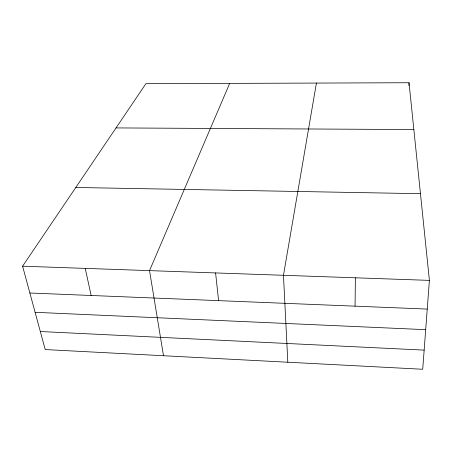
<?xml version="1.0" encoding="UTF-8"?>
<svg xmlns="http://www.w3.org/2000/svg" width="452" height="452" viewBox="0 0 452 452"><rect width="100%" height="100%" fill="white"/><g stroke="black" fill="none" stroke-linecap="round" stroke-linejoin="round"><path stroke-width="0.68" d="M355.057 306.157L355.385 277.799M408.885 85.49L409.02 82.733L145.911 83.688L22.6 266.205L45.211 349.56L422.716 369.267L429.4 280.381L409.02 82.733M316.423 83.066L283.466 275.296L287.817 362.227M229.695 83.383L149.533 270.629L163.5 355.735M116.028 127.916L413.851 129.56M75.789 187.478L420.462 193.688M22.6 266.205L429.4 280.381M29.872 293.009L427.242 309.078M35.103 312.309L425.694 329.672M40.318 331.525L424.151 350.125M85.23 268.392L91.146 295.489M215.593 272.929L218.582 300.642"/></g></svg>
